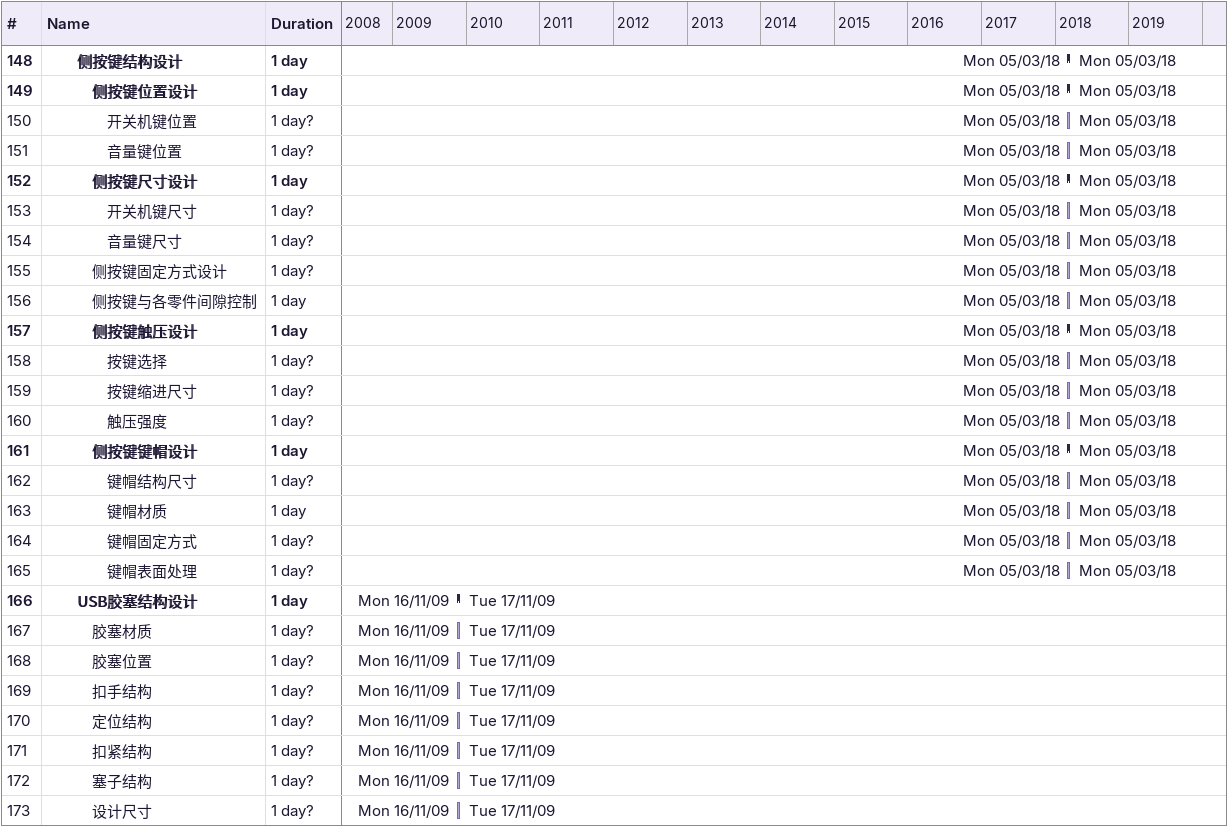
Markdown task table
| ID | Level | Task | Duration | Start | Finish |
|---|---|---|---|---|---|
| 148 | 3 | **侧按键结构设计** | 1d | 2018-03-05 | 2018-03-05 |
| 149 | 4 | **侧按键位置设计** | 1d | 2018-03-05 | 2018-03-05 |
| 150 | 5 | 开关机键位置 | 1d? | 2018-03-05 | 2018-03-05 |
| 151 | 5 | 音量键位置 | 1d? | 2018-03-05 | 2018-03-05 |
| 152 | 4 | **侧按键尺寸设计** | 1d | 2018-03-05 | 2018-03-05 |
| 153 | 5 | 开关机键尺寸 | 1d? | 2018-03-05 | 2018-03-05 |
| 154 | 5 | 音量键尺寸 | 1d? | 2018-03-05 | 2018-03-05 |
| 155 | 4 | 侧按键固定方式设计 | 1d? | 2018-03-05 | 2018-03-05 |
| 156 | 4 | 侧按键与各零件间隙控制 | 1d | 2018-03-05 | 2018-03-05 |
| 157 | 4 | **侧按键触压设计** | 1d | 2018-03-05 | 2018-03-05 |
| 158 | 5 | 按键选择 | 1d? | 2018-03-05 | 2018-03-05 |
| 159 | 5 | 按键缩进尺寸 | 1d? | 2018-03-05 | 2018-03-05 |
| 160 | 5 | 触压强度 | 1d? | 2018-03-05 | 2018-03-05 |
| 161 | 4 | **侧按键键帽设计** | 1d | 2018-03-05 | 2018-03-05 |
| 162 | 5 | 键帽结构尺寸 | 1d? | 2018-03-05 | 2018-03-05 |
| 163 | 5 | 键帽材质 | 1d | 2018-03-05 | 2018-03-05 |
| 164 | 5 | 键帽固定方式 | 1d? | 2018-03-05 | 2018-03-05 |
| 165 | 5 | 键帽表面处理 | 1d? | 2018-03-05 | 2018-03-05 |
| 166 | 3 | **USB胶塞结构设计** | 1d | 2009-11-16 | 2009-11-17 |
| 167 | 4 | 胶塞材质 | 1d? | 2009-11-16 | 2009-11-17 |
| 168 | 4 | 胶塞位置 | 1d? | 2009-11-16 | 2009-11-17 |
| 169 | 4 | 扣手结构 | 1d? | 2009-11-16 | 2009-11-17 |
| 170 | 4 | 定位结构 | 1d? | 2009-11-16 | 2009-11-17 |
| 171 | 4 | 扣紧结构 | 1d? | 2009-11-16 | 2009-11-17 |
| 172 | 4 | 塞子结构 | 1d? | 2009-11-16 | 2009-11-17 |
| 173 | 4 | 设计尺寸 | 1d? | 2009-11-16 | 2009-11-17 |
